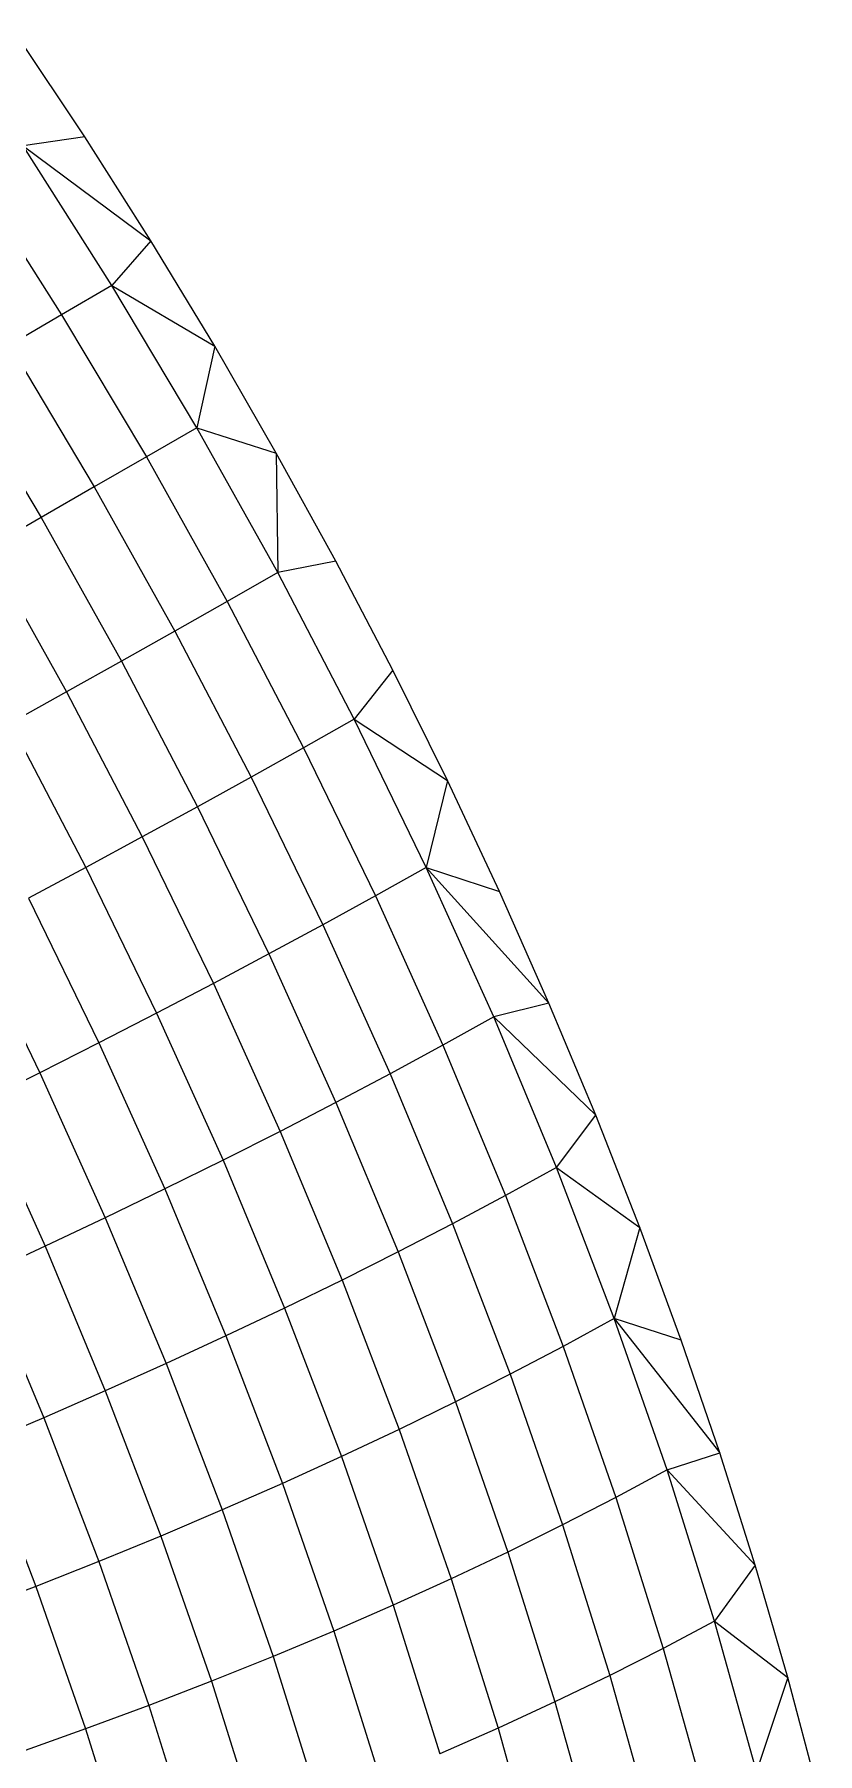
# Model space of a CAD drawing. Header units: inches. Extents: x 17 to 4615, y 5 to 3256.
# Drawn here: x 3235.638 to 3236.264, y 2581.546 to 2582.92 of the extents above; entities that cross this region are included whole.
import ezdxf

# ---------------------------------------------------------------- set-up
doc = ezdxf.new("R2010")
doc.units = ezdxf.units.IN
doc.header["$MEASUREMENT"] = 0

msp = doc.modelspace()

# ---------------------------------------------------------------- linework, layer by layer
for p, q in [((3235.6786, 2582.8382), (3235.6242, 2582.92)), ((3235.6786, 2582.8382), (3235.6295, 2582.831)), ((3235.7004, 2582.7194), (3235.6295, 2582.831)), ((3235.6295, 2582.831), (3235.7314, 2582.7551)), ((3235.7314, 2582.7551), (3235.6786, 2582.8382)), ((3235.5894, 2582.8073), (3235.6601, 2582.696)), ((3235.7314, 2582.7551), (3235.7004, 2582.7194)), ((3235.7825, 2582.6709), (3235.7314, 2582.7551)), ((3235.7004, 2582.7194), (3235.6601, 2582.696)), ((3235.7682, 2582.6057), (3235.7004, 2582.7194)), ((3235.7004, 2582.7194), (3235.7825, 2582.6709)), ((3235.6601, 2582.696), (3235.6188, 2582.6717)), ((3235.6601, 2582.696), (3235.7279, 2582.5824)), ((3235.6188, 2582.6717), (3235.6863, 2582.5585)), ((3235.7825, 2582.6709), (3235.7682, 2582.6057)), ((3235.8317, 2582.5855), (3235.7825, 2582.6709)), ((3235.5765, 2582.6467), (3235.6438, 2582.5339)), ((3235.7682, 2582.6057), (3235.7279, 2582.5824)), ((3235.8328, 2582.4901), (3235.7682, 2582.6057)), ((3235.7682, 2582.6057), (3235.8317, 2582.5855)), ((3235.7279, 2582.5824), (3235.6863, 2582.5585)), ((3235.7279, 2582.5824), (3235.7923, 2582.467)), ((3235.8792, 2582.4991), (3235.8317, 2582.5855)), ((3235.8317, 2582.5855), (3235.8328, 2582.4901)), ((3235.6863, 2582.5585), (3235.6438, 2582.5339)), ((3235.6863, 2582.5585), (3235.7506, 2582.4433)), ((3235.6438, 2582.5339), (3235.6003, 2582.5088)), ((3235.6438, 2582.5339), (3235.7079, 2582.4192)), ((3235.6003, 2582.5088), (3235.6641, 2582.3946)), ((3235.8792, 2582.4991), (3235.8328, 2582.4901)), ((3235.9248, 2582.4119), (3235.8792, 2582.4991)), ((3235.8328, 2582.4901), (3235.7923, 2582.467)), ((3235.8939, 2582.373), (3235.8328, 2582.4901)), ((3235.7923, 2582.467), (3235.7506, 2582.4433)), ((3235.7923, 2582.467), (3235.8534, 2582.35)), ((3235.7506, 2582.4433), (3235.7079, 2582.4192)), ((3235.7506, 2582.4433), (3235.8116, 2582.3266)), ((3235.7079, 2582.4192), (3235.6641, 2582.3946)), ((3235.7079, 2582.4192), (3235.7686, 2582.3029)), ((3235.9248, 2582.4119), (3235.8939, 2582.373)), ((3235.9684, 2582.3239), (3235.9248, 2582.4119)), ((3235.6641, 2582.3946), (3235.6194, 2582.3696)), ((3235.6641, 2582.3946), (3235.7245, 2582.2788)), ((3235.8939, 2582.373), (3235.8534, 2582.35)), ((3235.9515, 2582.2545), (3235.8939, 2582.373)), ((3235.8939, 2582.373), (3235.9684, 2582.3239)), ((3235.6194, 2582.3696), (3235.6795, 2582.2545)), ((3235.8534, 2582.35), (3235.8116, 2582.3266)), ((3235.8534, 2582.35), (3235.9109, 2582.2317)), ((3235.8116, 2582.3266), (3235.7686, 2582.3029)), ((3235.8116, 2582.3266), (3235.8689, 2582.2086)), ((3235.9684, 2582.3239), (3235.9515, 2582.2545)), ((3236.01, 2582.2353), (3235.9684, 2582.3239)), ((3235.7686, 2582.3029), (3235.7245, 2582.2788)), ((3235.7686, 2582.3029), (3235.8258, 2582.1853)), ((3235.7245, 2582.2788), (3235.6795, 2582.2545)), ((3235.7245, 2582.2788), (3235.7814, 2582.1617)), ((3235.6795, 2582.2545), (3235.6336, 2582.2299)), ((3235.6795, 2582.2545), (3235.7361, 2582.138)), ((3235.9515, 2582.2545), (3235.9109, 2582.2317)), ((3236.0055, 2582.135), (3235.9515, 2582.2545)), ((3235.9515, 2582.2545), (3236.01, 2582.2353)), ((3235.9515, 2582.2545), (3236.0495, 2582.1461)), ((3235.6336, 2582.2299), (3235.6899, 2582.1142)), ((3235.9109, 2582.2317), (3235.8689, 2582.2086)), ((3235.9109, 2582.2317), (3235.9647, 2582.1124)), ((3236.0495, 2582.1461), (3236.01, 2582.2353)), ((3235.8689, 2582.2086), (3235.8258, 2582.1853)), ((3235.8689, 2582.2086), (3235.9226, 2582.0896)), ((3235.5871, 2582.2053), (3235.6429, 2582.0904)), ((3235.8258, 2582.1853), (3235.7814, 2582.1617)), ((3235.8258, 2582.1853), (3235.8793, 2582.0667)), ((3235.7814, 2582.1617), (3235.7361, 2582.138)), ((3235.7814, 2582.1617), (3235.8347, 2582.0436)), ((3236.0495, 2582.1461), (3236.0055, 2582.135)), ((3236.0869, 2582.0566), (3236.0495, 2582.1461)), ((3235.7361, 2582.138), (3235.6899, 2582.1142)), ((3235.7361, 2582.138), (3235.7891, 2582.0206)), ((3236.0055, 2582.135), (3235.9647, 2582.1124)), ((3236.0555, 2582.0147), (3236.0055, 2582.135)), ((3236.0055, 2582.135), (3236.0869, 2582.0566)), ((3235.6899, 2582.1142), (3235.6429, 2582.0904)), ((3235.6899, 2582.1142), (3235.7425, 2581.9976)), ((3235.9647, 2582.1124), (3235.9226, 2582.0896)), ((3235.9647, 2582.1124), (3236.0148, 2581.9923)), ((3235.6429, 2582.0904), (3235.5952, 2582.0667)), ((3235.6429, 2582.0904), (3235.6951, 2581.9746)), ((3235.9226, 2582.0896), (3235.8793, 2582.0667)), ((3235.9226, 2582.0896), (3235.9725, 2581.9698)), ((3235.5952, 2582.0667), (3235.647, 2581.9518)), ((3235.8793, 2582.0667), (3235.8347, 2582.0436)), ((3235.8793, 2582.0667), (3235.929, 2581.9473)), ((3235.8347, 2582.0436), (3235.7891, 2582.0206)), ((3235.8347, 2582.0436), (3235.8842, 2581.9248)), ((3236.0555, 2582.0147), (3236.0869, 2582.0566)), ((3236.1221, 2581.9668), (3236.0869, 2582.0566)), ((3235.7891, 2582.0206), (3235.7425, 2581.9976)), ((3235.7891, 2582.0206), (3235.8383, 2581.9024)), ((3236.0555, 2582.0147), (3236.0148, 2581.9923)), ((3236.1017, 2581.894), (3236.0555, 2582.0147)), ((3236.0555, 2582.0147), (3236.1221, 2581.9668)), ((3235.7425, 2581.9976), (3235.6951, 2581.9746)), ((3235.7425, 2581.9976), (3235.7914, 2581.8802)), ((3236.0148, 2581.9923), (3235.9725, 2581.9698)), ((3236.0148, 2581.9923), (3236.0608, 2581.8718)), ((3235.6951, 2581.9746), (3235.647, 2581.9518)), ((3235.6951, 2581.9746), (3235.7437, 2581.8581)), ((3235.9725, 2581.9698), (3235.929, 2581.9473)), ((3235.9725, 2581.9698), (3236.0185, 2581.8496)), ((3236.1221, 2581.9668), (3236.1017, 2581.894)), ((3236.1551, 2581.8768), (3236.1221, 2581.9668)), ((3235.647, 2581.9518), (3235.5982, 2581.9292)), ((3235.647, 2581.9518), (3235.6951, 2581.8363)), ((3235.929, 2581.9473), (3235.8842, 2581.9248)), ((3235.929, 2581.9473), (3235.9748, 2581.8275)), ((3235.5982, 2581.9292), (3235.6459, 2581.8148)), ((3235.8842, 2581.9248), (3235.8383, 2581.9024)), ((3235.8842, 2581.9248), (3235.9298, 2581.8055)), ((3235.8383, 2581.9024), (3235.7914, 2581.8802)), ((3235.8383, 2581.9024), (3235.8837, 2581.7838)), ((3236.1017, 2581.894), (3236.0608, 2581.8718)), ((3236.1438, 2581.7731), (3236.1017, 2581.894)), ((3236.1551, 2581.8768), (3236.1017, 2581.894)), ((3236.1017, 2581.894), (3236.1859, 2581.7868)), ((3235.7914, 2581.8802), (3235.7437, 2581.8581)), ((3235.7914, 2581.8802), (3235.8365, 2581.7623)), ((3236.0608, 2581.8718), (3236.0185, 2581.8496)), ((3236.0608, 2581.8718), (3236.1029, 2581.7511)), ((3236.1859, 2581.7868), (3236.1551, 2581.8768)), ((3235.7437, 2581.8581), (3235.6951, 2581.8363)), ((3235.7437, 2581.8581), (3235.7884, 2581.7411)), ((3236.0185, 2581.8496), (3235.9748, 2581.8275)), ((3236.0185, 2581.8496), (3236.0604, 2581.7292)), ((3235.6951, 2581.8363), (3235.6459, 2581.8148)), ((3235.6951, 2581.8363), (3235.7394, 2581.7203)), ((3235.9748, 2581.8275), (3235.9298, 2581.8055)), ((3235.9748, 2581.8275), (3236.0166, 2581.7075)), ((3235.6459, 2581.8148), (3235.5962, 2581.7936)), ((3235.6459, 2581.8148), (3235.6898, 2581.6999)), ((3235.9298, 2581.8055), (3235.8837, 2581.7838)), ((3235.9298, 2581.8055), (3235.9714, 2581.6861)), ((3235.5962, 2581.7936), (3235.6396, 2581.68)), ((3235.8837, 2581.7838), (3235.8365, 2581.7623)), ((3235.8837, 2581.7838), (3235.9251, 2581.665)), ((3236.1438, 2581.7731), (3236.1859, 2581.7868)), ((3236.2143, 2581.6969), (3236.1859, 2581.7868)), ((3236.1438, 2581.7731), (3236.1029, 2581.7511)), ((3236.1817, 2581.6524), (3236.1438, 2581.7731)), ((3236.1438, 2581.7731), (3236.2143, 2581.6969)), ((3235.8365, 2581.7623), (3235.7884, 2581.7411)), ((3235.8365, 2581.7623), (3235.8776, 2581.6443)), ((3235.7884, 2581.7411), (3235.7394, 2581.7203)), ((3235.7884, 2581.7411), (3235.8292, 2581.624)), ((3236.1029, 2581.7511), (3236.0604, 2581.7292)), ((3236.1029, 2581.7511), (3236.1408, 2581.6305)), ((3236.0604, 2581.7292), (3236.0166, 2581.7075)), ((3236.0604, 2581.7292), (3236.0982, 2581.6089)), ((3235.7394, 2581.7203), (3235.6898, 2581.6999)), ((3235.7394, 2581.7203), (3235.7799, 2581.6042)), ((3235.6898, 2581.6999), (3235.6396, 2581.68)), ((3235.6898, 2581.6999), (3235.7299, 2581.5849)), ((3236.0166, 2581.7075), (3235.9714, 2581.6861)), ((3236.0166, 2581.7075), (3236.0542, 2581.5877)), ((3235.9714, 2581.6861), (3235.9251, 2581.665)), ((3235.9714, 2581.6861), (3236.0089, 2581.5668)), ((3236.2143, 2581.6969), (3236.1817, 2581.6524)), ((3236.2404, 2581.6072), (3236.2143, 2581.6969)), ((3235.6396, 2581.68), (3235.589, 2581.6605)), ((3235.6396, 2581.68), (3235.6792, 2581.5662)), ((3235.9251, 2581.665), (3235.8776, 2581.6443)), ((3235.9251, 2581.665), (3235.9623, 2581.5464)), ((3236.1817, 2581.6524), (3236.1408, 2581.6305)), ((3236.2154, 2581.5321), (3236.1817, 2581.6524)), ((3236.1817, 2581.6524), (3236.2404, 2581.6072)), ((3235.8776, 2581.6443), (3235.8292, 2581.624)), ((3235.8776, 2581.6443), (3235.9146, 2581.5264)), ((3235.8292, 2581.624), (3235.7799, 2581.6042)), ((3235.8292, 2581.624), (3235.8659, 2581.507)), ((3236.1408, 2581.6305), (3236.0982, 2581.6089)), ((3236.1408, 2581.6305), (3236.1744, 2581.5103)), ((3235.7799, 2581.6042), (3235.7299, 2581.5849)), ((3235.7799, 2581.6042), (3235.8163, 2581.4882)), ((3236.0982, 2581.6089), (3236.0542, 2581.5877)), ((3236.0982, 2581.6089), (3236.1318, 2581.4891)), ((3236.2404, 2581.6072), (3236.2154, 2581.5321)), ((3236.2641, 2581.5178), (3236.2404, 2581.6072)), ((3235.7299, 2581.5849), (3235.6792, 2581.5662)), ((3235.7299, 2581.5849), (3235.766, 2581.47)), ((3236.0542, 2581.5877), (3236.0089, 2581.5668)), ((3236.0542, 2581.5877), (3236.0877, 2581.4682)), ((3235.6792, 2581.5662), (3235.6281, 2581.548)), ((3235.6792, 2581.5662), (3235.715, 2581.4525)), ((3236.0089, 2581.5668), (3235.9623, 2581.5464)), ((3236.0089, 2581.5668), (3236.0422, 2581.4479))]:
    msp.add_line(p, q)

doc.saveas('drawing.dxf')
